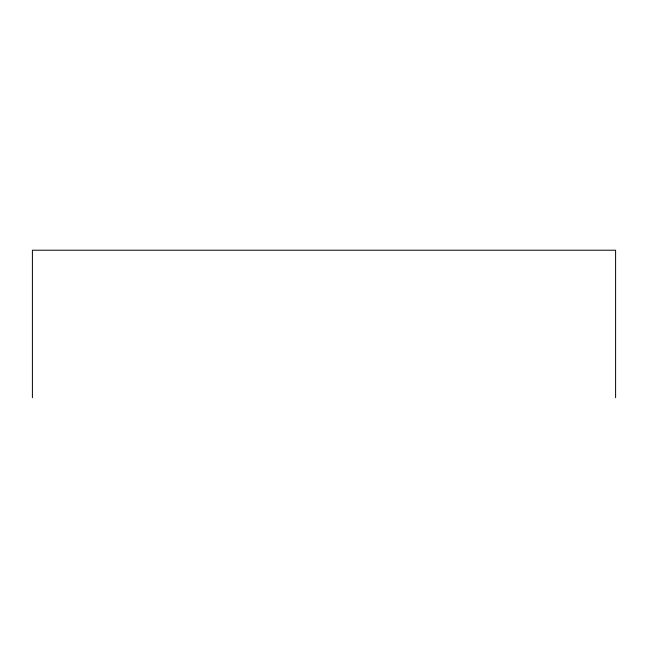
<?xml version="1.0" encoding="UTF-8"?>
<svg xmlns="http://www.w3.org/2000/svg" width="648" height="648" viewBox="0 0 648 648"><rect width="100%" height="100%" fill="white"/><g stroke="black" fill="none" stroke-linecap="round" stroke-linejoin="round"><path stroke-width="0.97" d="M615.6 397.775L615.6 250.225L32.4 250.225L32.4 397.775"/></g></svg>
